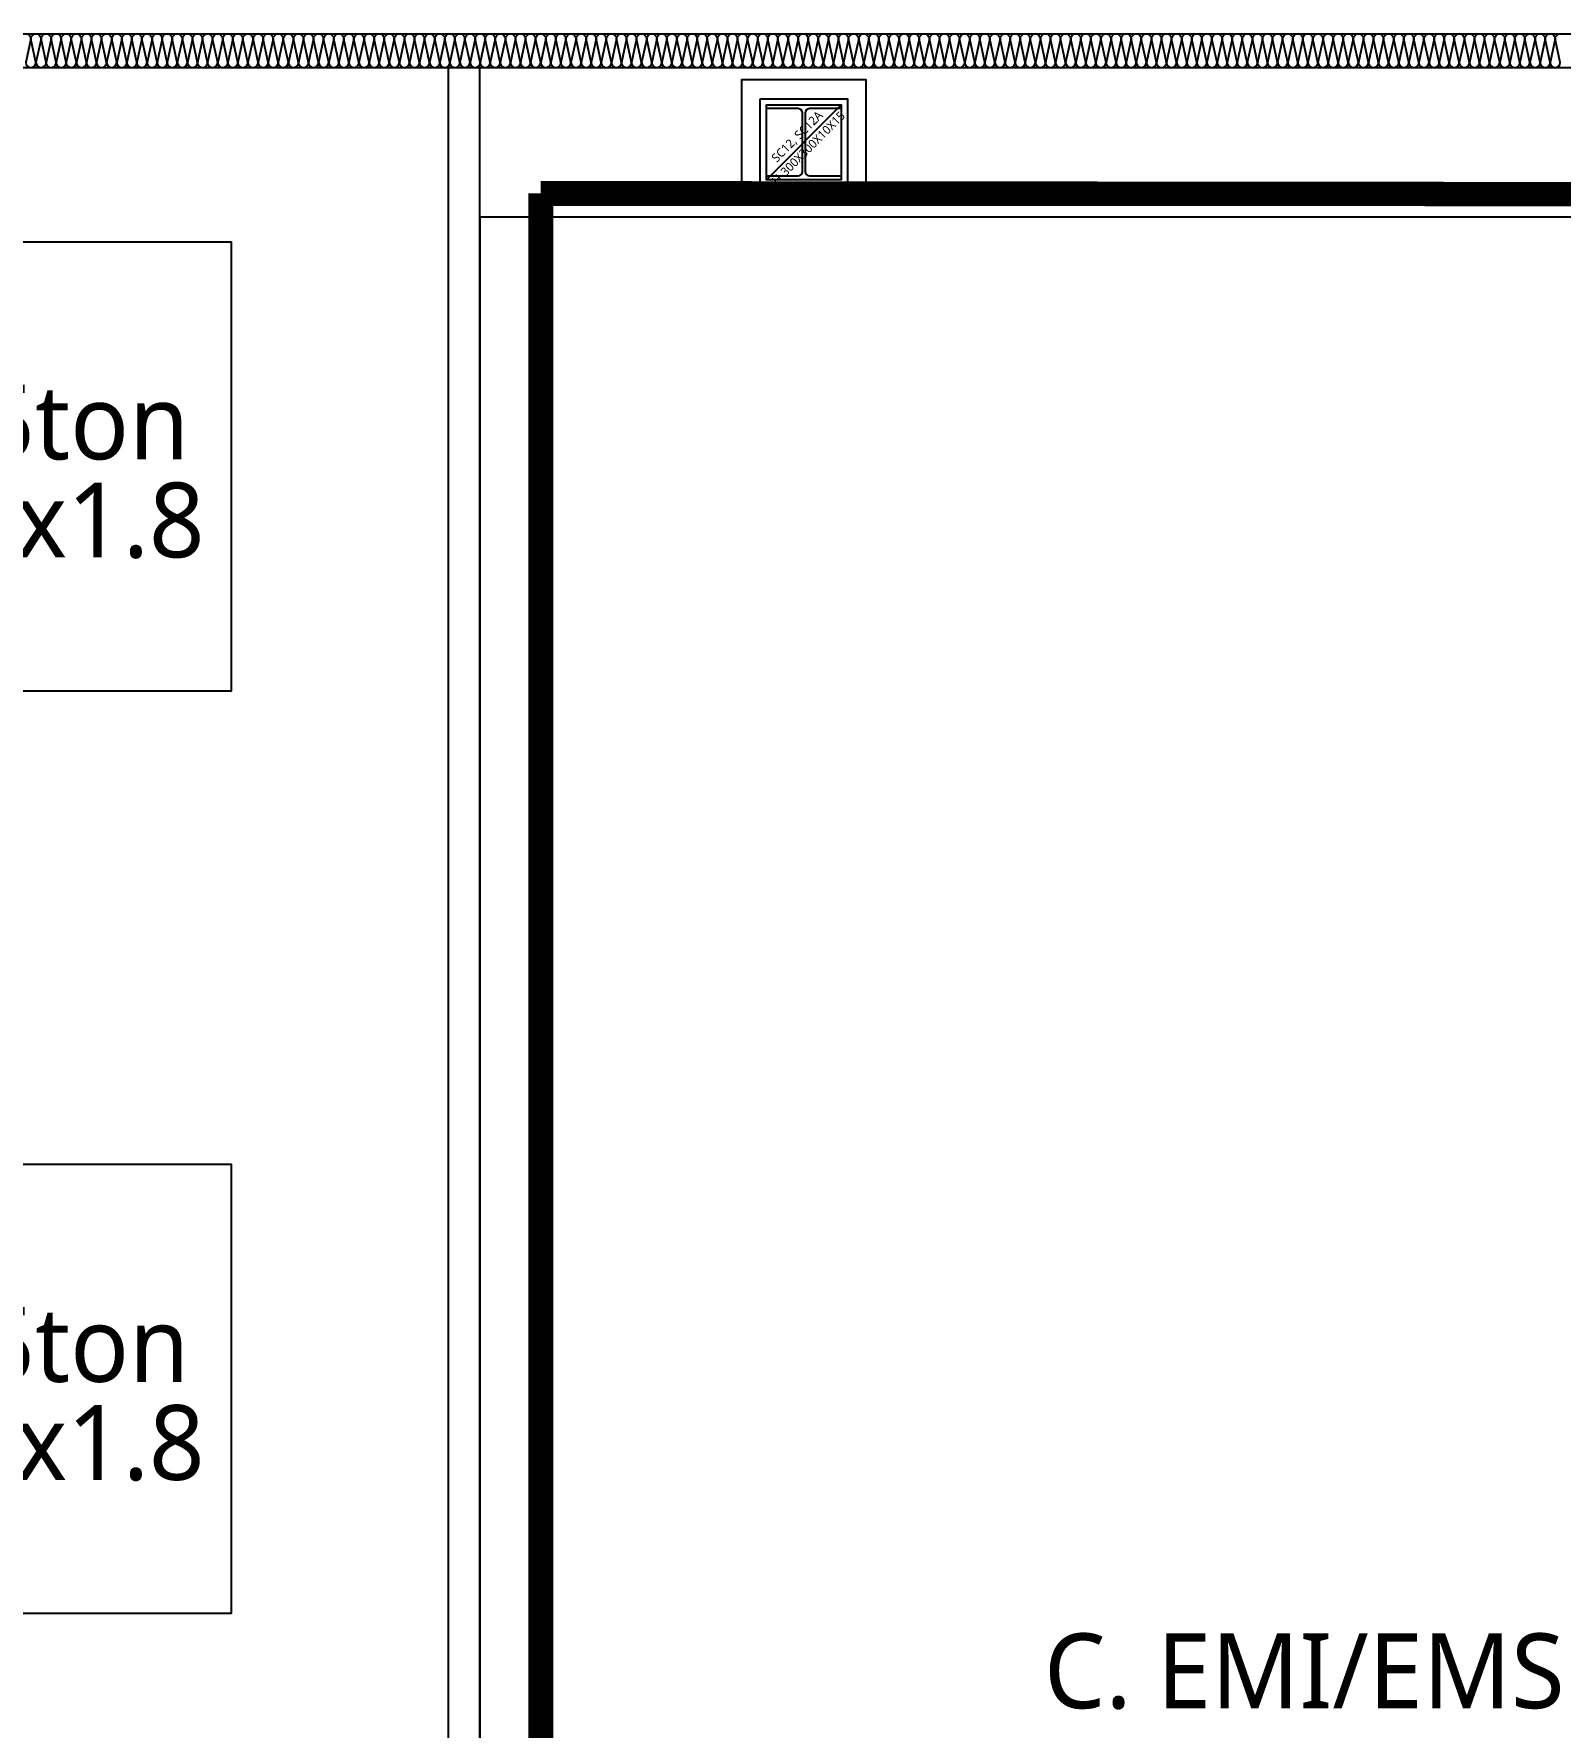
# Model space of a CAD drawing. Header units: millimetres. Extents: x 0 to 420500, y 0 to 297000.
# Drawn here: x 155680 to 161803, y 244396 to 251188 of the extents above; entities that cross this region are included whole.
import ezdxf
from ezdxf.enums import TextEntityAlignment as Align
from ezdxf.xclip import XClip

# ---------------------------------------------------------------- set-up
doc = ezdxf.new("R2010")
doc.units = ezdxf.units.MM
doc.header["$LTSCALE"] = 5000
doc.header["$XCLIPFRAME"] = 0
doc.linetypes.add('HID2-GAUN', pattern=[3.75, 2.5, -1.25])
doc.layers.add('arch', color=8, linetype='Continuous')
doc.layers.add('TRAY', color=3, linetype='Continuous')
doc.layers.add('TXT-1', color=137, linetype='Continuous', plot=False)
doc.styles.add('스타일1', font='malgun.ttf')

# ---------------------------------------------------------------- blocks, each defined once
blk = doc.blocks.new('*U54')
at = {"color": 0}
for points in [[(-15048.14814814849, 0, -0.4142135623730951), (-15063.14814814849, 15), (-15048.14814814849, 85.00000000036016, 1), (-15078.14814814849, 85.00000000036016), (-15063.14814814849, 15, -0.4142135623730951), (-15078.14814814849, 0, 0.4142135623730951)], [(-15018.14814814849, 0, -0.4142135623730951), (-15033.14814814849, 15), (-15018.14814814849, 85.00000000036016, 1), (-15048.14814814849, 85.00000000036016), (-15033.14814814849, 15, -0.4142135623730951), (-15048.14814814849, 0, 0.4142135623730951)], [(-14988.14814814849, 0, -0.4142135623730951), (-15003.14814814849, 15), (-14988.14814814849, 85.00000000036016, 1), (-15018.14814814849, 85.00000000036016), (-15003.14814814849, 15, -0.4142135623730951), (-15018.14814814849, 0, 0.4142135623730951)], [(-14958.14814814849, 0, -0.4142135623730951), (-14973.14814814849, 15), (-14958.14814814849, 85.00000000036016, 1), (-14988.14814814849, 85.00000000036016), (-14973.14814814849, 15, -0.4142135623730951), (-14988.14814814849, 0, 0.4142135623730951)], [(-14928.14814814849, 0, -0.4142135623730951), (-14943.14814814849, 15), (-14928.14814814849, 85.00000000036016, 1), (-14958.14814814849, 85.00000000036016), (-14943.14814814849, 15, -0.4142135623730951), (-14958.14814814849, 0, 0.4142135623730951)], [(-14898.14814814849, 0, -0.4142135623730951), (-14913.14814814849, 15), (-14898.14814814849, 85.00000000036016, 1), (-14928.14814814849, 85.00000000036016), (-14913.14814814849, 15, -0.4142135623730951), (-14928.14814814849, 0, 0.4142135623730951)], [(-14868.14814814849, 0, -0.4142135623730951), (-14883.14814814849, 15), (-14868.14814814849, 85.00000000036016, 1), (-14898.14814814849, 85.00000000036016), (-14883.14814814849, 15, -0.4142135623730951), (-14898.14814814849, 0, 0.4142135623730951)], [(-14838.14814814849, 0, -0.4142135623730951), (-14853.14814814849, 15), (-14838.14814814849, 85.00000000036016, 1), (-14868.14814814849, 85.00000000036016), (-14853.14814814849, 15, -0.4142135623730951), (-14868.14814814849, 0, 0.4142135623730951)], [(-14808.14814814849, 0, -0.4142135623730951), (-14823.14814814849, 15), (-14808.14814814849, 85.00000000036016, 1), (-14838.14814814849, 85.00000000036016), (-14823.14814814849, 15, -0.4142135623730951), (-14838.14814814849, 0, 0.4142135623730951)], [(-14778.14814814849, 0, -0.4142135623730951), (-14793.14814814849, 15), (-14778.14814814849, 85.00000000036016, 1), (-14808.14814814849, 85.00000000036016), (-14793.14814814849, 15, -0.4142135623730951), (-14808.14814814849, 0, 0.4142135623730951)], [(-14748.14814814849, 0, -0.4142135623730951), (-14763.14814814849, 15), (-14748.14814814849, 85.00000000036016, 1), (-14778.14814814849, 85.00000000036016), (-14763.14814814849, 15, -0.4142135623730951), (-14778.14814814849, 0, 0.4142135623730951)], [(-14718.14814814849, 0, -0.4142135623730951), (-14733.14814814849, 15), (-14718.14814814849, 85.00000000036016, 1), (-14748.14814814849, 85.00000000036016), (-14733.14814814849, 15, -0.4142135623730951), (-14748.14814814849, 0, 0.4142135623730951)], [(-14688.14814814849, 0, -0.4142135623730951), (-14703.14814814849, 15), (-14688.14814814849, 85.00000000036016, 1), (-14718.14814814849, 85.00000000036016), (-14703.14814814849, 15, -0.4142135623730951), (-14718.14814814849, 0, 0.4142135623730951)], [(-14658.14814814849, 0, -0.4142135623730951), (-14673.14814814849, 15), (-14658.14814814849, 85.00000000036016, 1), (-14688.14814814849, 85.00000000036016), (-14673.14814814849, 15, -0.4142135623730951), (-14688.14814814849, 0, 0.4142135623730951)], [(-14628.14814814849, 0, -0.4142135623730951), (-14643.14814814849, 15), (-14628.14814814849, 85.00000000036016, 1), (-14658.14814814849, 85.00000000036016), (-14643.14814814849, 15, -0.4142135623730951), (-14658.14814814849, 0, 0.4142135623730951)], [(-14598.14814814849, 0, -0.4142135623730951), (-14613.14814814849, 15), (-14598.14814814849, 85.00000000036016, 1), (-14628.14814814849, 85.00000000036016), (-14613.14814814849, 15, -0.4142135623730951), (-14628.14814814849, 0, 0.4142135623730951)], [(-14568.14814814849, 0, -0.4142135623730951), (-14583.14814814849, 15), (-14568.14814814849, 85.00000000036016, 1), (-14598.14814814849, 85.00000000036016), (-14583.14814814849, 15, -0.4142135623730951), (-14598.14814814849, 0, 0.4142135623730951)], [(-14538.14814814849, 0, -0.4142135623730951), (-14553.14814814849, 15), (-14538.14814814849, 85.00000000036016, 1), (-14568.14814814849, 85.00000000036016), (-14553.14814814849, 15, -0.4142135623730951), (-14568.14814814849, 0, 0.4142135623730951)], [(-14508.14814814849, 0, -0.4142135623730951), (-14523.14814814849, 15), (-14508.14814814849, 85.00000000036016, 1), (-14538.14814814849, 85.00000000036016), (-14523.14814814849, 15, -0.4142135623730951), (-14538.14814814849, 0, 0.4142135623730951)], [(-14478.14814814849, 0, -0.4142135623730951), (-14493.14814814849, 15), (-14478.14814814849, 85.00000000036016, 1), (-14508.14814814849, 85.00000000036016), (-14493.14814814849, 15, -0.4142135623730951), (-14508.14814814849, 0, 0.4142135623730951)], [(-14448.14814814849, 0, -0.4142135623730951), (-14463.14814814849, 15), (-14448.14814814849, 85.00000000036016, 1), (-14478.14814814849, 85.00000000036016), (-14463.14814814849, 15, -0.4142135623730951), (-14478.14814814849, 0, 0.4142135623730951)], [(-14418.14814814849, 0, -0.4142135623730951), (-14433.14814814849, 15), (-14418.14814814849, 85.00000000036016, 1), (-14448.14814814849, 85.00000000036016), (-14433.14814814849, 15, -0.4142135623730951), (-14448.14814814849, 0, 0.4142135623730951)], [(-14388.14814814849, 0, -0.4142135623730951), (-14403.14814814849, 15), (-14388.14814814849, 85.00000000036016, 1), (-14418.14814814849, 85.00000000036016), (-14403.14814814849, 15, -0.4142135623730951), (-14418.14814814849, 0, 0.4142135623730951)], [(-14358.14814814849, 0, -0.4142135623730951), (-14373.14814814849, 15), (-14358.14814814849, 85.00000000036016, 1), (-14388.14814814849, 85.00000000036016), (-14373.14814814849, 15, -0.4142135623730951), (-14388.14814814849, 0, 0.4142135623730951)], [(-14328.14814814849, 0, -0.4142135623730951), (-14343.14814814849, 15), (-14328.14814814849, 85.00000000036016, 1), (-14358.14814814849, 85.00000000036016), (-14343.14814814849, 15, -0.4142135623730951), (-14358.14814814849, 0, 0.4142135623730951)], [(-14298.14814814849, 0, -0.4142135623730951), (-14313.14814814849, 15), (-14298.14814814849, 85.00000000036016, 1), (-14328.14814814849, 85.00000000036016), (-14313.14814814849, 15, -0.4142135623730951), (-14328.14814814849, 0, 0.4142135623730951)], [(-14268.14814814849, 0, -0.4142135623730951), (-14283.14814814849, 15), (-14268.14814814849, 85.00000000036016, 1), (-14298.14814814849, 85.00000000036016), (-14283.14814814849, 15, -0.4142135623730951), (-14298.14814814849, 0, 0.4142135623730951)], [(-14238.14814814849, 0, -0.4142135623730951), (-14253.14814814849, 15), (-14238.14814814849, 85.00000000036016, 1), (-14268.14814814849, 85.00000000036016), (-14253.14814814849, 15, -0.4142135623730951), (-14268.14814814849, 0, 0.4142135623730951)], [(-14208.14814814849, 0, -0.4142135623730951), (-14223.14814814849, 15), (-14208.14814814849, 85.00000000036016, 1), (-14238.14814814849, 85.00000000036016), (-14223.14814814849, 15, -0.4142135623730951), (-14238.14814814849, 0, 0.4142135623730951)], [(-14178.14814814849, 0, -0.4142135623730951), (-14193.14814814849, 15), (-14178.14814814849, 85.00000000036016, 1), (-14208.14814814849, 85.00000000036016), (-14193.14814814849, 15, -0.4142135623730951), (-14208.14814814849, 0, 0.4142135623730951)], [(-14148.14814814849, 0, -0.4142135623730951), (-14163.14814814849, 15), (-14148.14814814849, 85.00000000036016, 1), (-14178.14814814849, 85.00000000036016), (-14163.14814814849, 15, -0.4142135623730951), (-14178.14814814849, 0, 0.4142135623730951)], [(-14118.14814814849, 0, -0.4142135623730951), (-14133.14814814849, 15), (-14118.14814814849, 85.00000000036016, 1), (-14148.14814814849, 85.00000000036016), (-14133.14814814849, 15, -0.4142135623730951), (-14148.14814814849, 0, 0.4142135623730951)], [(-14088.14814814849, 0, -0.4142135623730951), (-14103.14814814849, 15), (-14088.14814814849, 85.00000000036016, 1), (-14118.14814814849, 85.00000000036016), (-14103.14814814849, 15, -0.4142135623730951), (-14118.14814814849, 0, 0.4142135623730951)], [(-14058.14814814849, 0, -0.4142135623730951), (-14073.14814814849, 15), (-14058.14814814849, 85.00000000036016, 1), (-14088.14814814849, 85.00000000036016), (-14073.14814814849, 15, -0.4142135623730951), (-14088.14814814849, 0, 0.4142135623730951)], [(-14028.14814814849, 0, -0.4142135623730951), (-14043.14814814849, 15), (-14028.14814814849, 85.00000000036016, 1), (-14058.14814814849, 85.00000000036016), (-14043.14814814849, 15, -0.4142135623730951), (-14058.14814814849, 0, 0.4142135623730951)], [(-13998.14814814849, 0, -0.4142135623730951), (-14013.14814814849, 15), (-13998.14814814849, 85.00000000036016, 1), (-14028.14814814849, 85.00000000036016), (-14013.14814814849, 15, -0.4142135623730951), (-14028.14814814849, 0, 0.4142135623730951)], [(-13968.14814814849, 0, -0.4142135623730951), (-13983.14814814849, 15), (-13968.14814814849, 85.00000000036016, 1), (-13998.14814814849, 85.00000000036016), (-13983.14814814849, 15, -0.4142135623730951), (-13998.14814814849, 0, 0.4142135623730951)], [(-13938.14814814849, 0, -0.4142135623730951), (-13953.14814814849, 15), (-13938.14814814849, 85.00000000036016, 1), (-13968.14814814849, 85.00000000036016), (-13953.14814814849, 15, -0.4142135623730951), (-13968.14814814849, 0, 0.4142135623730951)], [(-13908.14814814849, 0, -0.4142135623730951), (-13923.14814814849, 15), (-13908.14814814849, 85.00000000036016, 1), (-13938.14814814849, 85.00000000036016), (-13923.14814814849, 15, -0.4142135623730951), (-13938.14814814849, 0, 0.4142135623730951)], [(-13878.14814814849, 0, -0.4142135623730951), (-13893.14814814849, 15), (-13878.14814814849, 85.00000000036016, 1), (-13908.14814814849, 85.00000000036016), (-13893.14814814849, 15, -0.4142135623730951), (-13908.14814814849, 0, 0.4142135623730951)], [(-13848.14814814849, 0, -0.4142135623730951), (-13863.14814814849, 15), (-13848.14814814849, 85.00000000036016, 1), (-13878.14814814849, 85.00000000036016), (-13863.14814814849, 15, -0.4142135623730951), (-13878.14814814849, 0, 0.4142135623730951)], [(-13818.14814814849, 0, -0.4142135623730951), (-13833.14814814849, 15), (-13818.14814814849, 85.00000000036016, 1), (-13848.14814814849, 85.00000000036016), (-13833.14814814849, 15, -0.4142135623730951), (-13848.14814814849, 0, 0.4142135623730951)], [(-13788.14814814849, 0, -0.4142135623730951), (-13803.14814814849, 15), (-13788.14814814849, 85.00000000036016, 1), (-13818.14814814849, 85.00000000036016), (-13803.14814814849, 15, -0.4142135623730951), (-13818.14814814849, 0, 0.4142135623730951)], [(-13758.14814814849, 0, -0.4142135623730951), (-13773.14814814849, 15), (-13758.14814814849, 85.00000000036016, 1), (-13788.14814814849, 85.00000000036016), (-13773.14814814849, 15, -0.4142135623730951), (-13788.14814814849, 0, 0.4142135623730951)], [(-13728.14814814849, 0, -0.4142135623730951), (-13743.14814814849, 15), (-13728.14814814849, 85.00000000036016, 1), (-13758.14814814849, 85.00000000036016), (-13743.14814814849, 15, -0.4142135623730951), (-13758.14814814849, 0, 0.4142135623730951)], [(-13698.14814814849, 0, -0.4142135623730951), (-13713.14814814849, 15), (-13698.14814814849, 85.00000000036016, 1), (-13728.14814814849, 85.00000000036016), (-13713.14814814849, 15, -0.4142135623730951), (-13728.14814814849, 0, 0.4142135623730951)], [(-13668.14814814849, 0, -0.4142135623730951), (-13683.14814814849, 15), (-13668.14814814849, 85.00000000036016, 1), (-13698.14814814849, 85.00000000036016), (-13683.14814814849, 15, -0.4142135623730951), (-13698.14814814849, 0, 0.4142135623730951)], [(-13638.14814814849, 0, -0.4142135623730951), (-13653.14814814849, 15), (-13638.14814814849, 85.00000000036016, 1), (-13668.14814814849, 85.00000000036016), (-13653.14814814849, 15, -0.4142135623730951), (-13668.14814814849, 0, 0.4142135623730951)], [(-13608.14814814849, 0, -0.4142135623730951), (-13623.14814814849, 15), (-13608.14814814849, 85.00000000036016, 1), (-13638.14814814849, 85.00000000036016), (-13623.14814814849, 15, -0.4142135623730951), (-13638.14814814849, 0, 0.4142135623730951)], [(-13578.14814814849, 0, -0.4142135623730951), (-13593.14814814849, 15), (-13578.14814814849, 85.00000000036016, 1), (-13608.14814814849, 85.00000000036016), (-13593.14814814849, 15, -0.4142135623730951), (-13608.14814814849, 0, 0.4142135623730951)], [(-13548.14814814849, 0, -0.4142135623730951), (-13563.14814814849, 15), (-13548.14814814849, 85.00000000036016, 1), (-13578.14814814849, 85.00000000036016), (-13563.14814814849, 15, -0.4142135623730951), (-13578.14814814849, 0, 0.4142135623730951)], [(-13518.14814814849, 0, -0.4142135623730951), (-13533.14814814849, 15), (-13518.14814814849, 85.00000000036016, 1), (-13548.14814814849, 85.00000000036016), (-13533.14814814849, 15, -0.4142135623730951), (-13548.14814814849, 0, 0.4142135623730951)], [(-13488.14814814849, 0, -0.4142135623730951), (-13503.14814814849, 15), (-13488.14814814849, 85.00000000036016, 1), (-13518.14814814849, 85.00000000036016), (-13503.14814814849, 15, -0.4142135623730951), (-13518.14814814849, 0, 0.4142135623730951)], [(-13458.14814814849, 0, -0.4142135623730951), (-13473.14814814849, 15), (-13458.14814814849, 85.00000000036016, 1), (-13488.14814814849, 85.00000000036016), (-13473.14814814849, 15, -0.4142135623730951), (-13488.14814814849, 0, 0.4142135623730951)], [(-13428.14814814849, 0, -0.4142135623730951), (-13443.14814814849, 15), (-13428.14814814849, 85.00000000036016, 1), (-13458.14814814849, 85.00000000036016), (-13443.14814814849, 15, -0.4142135623730951), (-13458.14814814849, 0, 0.4142135623730951)], [(-13398.14814814849, 0, -0.4142135623730951), (-13413.14814814849, 15), (-13398.14814814849, 85.00000000036016, 1), (-13428.14814814849, 85.00000000036016), (-13413.14814814849, 15, -0.4142135623730951), (-13428.14814814849, 0, 0.4142135623730951)], [(-13368.14814814849, 0, -0.4142135623730951), (-13383.14814814849, 15), (-13368.14814814849, 85.00000000036016, 1), (-13398.14814814849, 85.00000000036016), (-13383.14814814849, 15, -0.4142135623730951), (-13398.14814814849, 0, 0.4142135623730951)], [(-13338.14814814849, 0, -0.4142135623730951), (-13353.14814814849, 15), (-13338.14814814849, 85.00000000036016, 1), (-13368.14814814849, 85.00000000036016), (-13353.14814814849, 15, -0.4142135623730951), (-13368.14814814849, 0, 0.4142135623730951)], [(-13308.14814814849, 0, -0.4142135623730951), (-13323.14814814849, 15), (-13308.14814814849, 85.00000000036016, 1), (-13338.14814814849, 85.00000000036016), (-13323.14814814849, 15, -0.4142135623730951), (-13338.14814814849, 0, 0.4142135623730951)], [(-13278.14814814849, 0, -0.4142135623730951), (-13293.14814814849, 15), (-13278.14814814849, 85.00000000036016, 1), (-13308.14814814849, 85.00000000036016), (-13293.14814814849, 15, -0.4142135623730951), (-13308.14814814849, 0, 0.4142135623730951)], [(-13248.14814814849, 0, -0.4142135623730951), (-13263.14814814849, 15), (-13248.14814814849, 85.00000000036016, 1), (-13278.14814814849, 85.00000000036016), (-13263.14814814849, 15, -0.4142135623730951), (-13278.14814814849, 0, 0.4142135623730951)], [(-13218.14814814849, 0, -0.4142135623730951), (-13233.14814814849, 15), (-13218.14814814849, 85.00000000036016, 1), (-13248.14814814849, 85.00000000036016), (-13233.14814814849, 15, -0.4142135623730951), (-13248.14814814849, 0, 0.4142135623730951)], [(-13188.14814814849, 0, -0.4142135623730951), (-13203.14814814849, 15), (-13188.14814814849, 85.00000000036016, 1), (-13218.14814814849, 85.00000000036016), (-13203.14814814849, 15, -0.4142135623730951), (-13218.14814814849, 0, 0.4142135623730951)], [(-13158.14814814849, 0, -0.4142135623730951), (-13173.14814814849, 15), (-13158.14814814849, 85.00000000036016, 1), (-13188.14814814849, 85.00000000036016), (-13173.14814814849, 15, -0.4142135623730951), (-13188.14814814849, 0, 0.4142135623730951)], [(-13128.14814814849, 0, -0.4142135623730951), (-13143.14814814849, 15), (-13128.14814814849, 85.00000000036016, 1), (-13158.14814814849, 85.00000000036016), (-13143.14814814849, 15, -0.4142135623730951), (-13158.14814814849, 0, 0.4142135623730951)], [(-13098.14814814849, 0, -0.4142135623730951), (-13113.14814814849, 15), (-13098.14814814849, 85.00000000036016, 1), (-13128.14814814849, 85.00000000036016), (-13113.14814814849, 15, -0.4142135623730951), (-13128.14814814849, 0, 0.4142135623730951)], [(-13068.14814814849, 0, -0.4142135623730951), (-13083.14814814849, 15), (-13068.14814814849, 85.00000000036016, 1), (-13098.14814814849, 85.00000000036016), (-13083.14814814849, 15, -0.4142135623730951), (-13098.14814814849, 0, 0.4142135623730951)], [(-13038.14814814849, 0, -0.4142135623730951), (-13053.14814814849, 15), (-13038.14814814849, 85.00000000036016, 1), (-13068.14814814849, 85.00000000036016), (-13053.14814814849, 15, -0.4142135623730951), (-13068.14814814849, 0, 0.4142135623730951)], [(-13008.14814814849, 0, -0.4142135623730951), (-13023.14814814849, 15), (-13008.14814814849, 85.00000000036016, 1), (-13038.14814814849, 85.00000000036016), (-13023.14814814849, 15, -0.4142135623730951), (-13038.14814814849, 0, 0.4142135623730951)], [(-12978.14814814849, 0, -0.4142135623730951), (-12993.14814814849, 15), (-12978.14814814849, 85.00000000036016, 1), (-13008.14814814849, 85.00000000036016), (-12993.14814814849, 15, -0.4142135623730951), (-13008.14814814849, 0, 0.4142135623730951)], [(-12948.14814814849, 0, -0.4142135623730951), (-12963.14814814849, 15), (-12948.14814814849, 85.00000000036016, 1), (-12978.14814814849, 85.00000000036016), (-12963.14814814849, 15, -0.4142135623730951), (-12978.14814814849, 0, 0.4142135623730951)], [(-12918.14814814849, 0, -0.4142135623730951), (-12933.14814814849, 15), (-12918.14814814849, 85.00000000036016, 1), (-12948.14814814849, 85.00000000036016), (-12933.14814814849, 15, -0.4142135623730951), (-12948.14814814849, 0, 0.4142135623730951)], [(-12888.14814814849, 0, -0.4142135623730951), (-12903.14814814849, 15), (-12888.14814814849, 85.00000000036016, 1), (-12918.14814814849, 85.00000000036016), (-12903.14814814849, 15, -0.4142135623730951), (-12918.14814814849, 0, 0.4142135623730951)], [(-12858.14814814849, 0, -0.4142135623730951), (-12873.14814814849, 15), (-12858.14814814849, 85.00000000036016, 1), (-12888.14814814849, 85.00000000036016), (-12873.14814814849, 15, -0.4142135623730951), (-12888.14814814849, 0, 0.4142135623730951)], [(-12828.14814814849, 0, -0.4142135623730951), (-12843.14814814849, 15), (-12828.14814814849, 85.00000000036016, 1), (-12858.14814814849, 85.00000000036016), (-12843.14814814849, 15, -0.4142135623730951), (-12858.14814814849, 0, 0.4142135623730951)], [(-12798.14814814849, 0, -0.4142135623730951), (-12813.14814814849, 15), (-12798.14814814849, 85.00000000036016, 1), (-12828.14814814849, 85.00000000036016), (-12813.14814814849, 15, -0.4142135623730951), (-12828.14814814849, 0, 0.4142135623730951)], [(-12768.14814814849, 0, -0.4142135623730951), (-12783.14814814849, 15), (-12768.14814814849, 85.00000000036016, 1), (-12798.14814814849, 85.00000000036016), (-12783.14814814849, 15, -0.4142135623730951), (-12798.14814814849, 0, 0.4142135623730951)], [(-12738.14814814849, 0, -0.4142135623730951), (-12753.14814814849, 15), (-12738.14814814849, 85.00000000036016, 1), (-12768.14814814849, 85.00000000036016), (-12753.14814814849, 15, -0.4142135623730951), (-12768.14814814849, 0, 0.4142135623730951)], [(-12708.14814814849, 0, -0.4142135623730951), (-12723.14814814849, 15), (-12708.14814814849, 85.00000000036016, 1), (-12738.14814814849, 85.00000000036016), (-12723.14814814849, 15, -0.4142135623730951), (-12738.14814814849, 0, 0.4142135623730951)], [(-12678.14814814849, 0, -0.4142135623730951), (-12693.14814814849, 15), (-12678.14814814849, 85.00000000036016, 1), (-12708.14814814849, 85.00000000036016), (-12693.14814814849, 15, -0.4142135623730951), (-12708.14814814849, 0, 0.4142135623730951)], [(-12648.14814814849, 0, -0.4142135623730951), (-12663.14814814849, 15), (-12648.14814814849, 85.00000000036016, 1), (-12678.14814814849, 85.00000000036016), (-12663.14814814849, 15, -0.4142135623730951), (-12678.14814814849, 0, 0.4142135623730951)], [(-12618.14814814849, 0, -0.4142135623730951), (-12633.14814814849, 15), (-12618.14814814849, 85.00000000036016, 1), (-12648.14814814849, 85.00000000036016), (-12633.14814814849, 15, -0.4142135623730951), (-12648.14814814849, 0, 0.4142135623730951)], [(-12588.14814814849, 0, -0.4142135623730951), (-12603.14814814849, 15), (-12588.14814814849, 85.00000000036016, 1), (-12618.14814814849, 85.00000000036016), (-12603.14814814849, 15, -0.4142135623730951), (-12618.14814814849, 0, 0.4142135623730951)], [(-12558.14814814849, 0, -0.4142135623730951), (-12573.14814814849, 15), (-12558.14814814849, 85.00000000036016, 1), (-12588.14814814849, 85.00000000036016), (-12573.14814814849, 15, -0.4142135623730951), (-12588.14814814849, 0, 0.4142135623730951)], [(-12528.14814814849, 0, -0.4142135623730951), (-12543.14814814849, 15), (-12528.14814814849, 85.00000000036016, 1), (-12558.14814814849, 85.00000000036016), (-12543.14814814849, 15, -0.4142135623730951), (-12558.14814814849, 0, 0.4142135623730951)], [(-12498.14814814849, 0, -0.4142135623730951), (-12513.14814814849, 15), (-12498.14814814849, 85.00000000036016, 1), (-12528.14814814849, 85.00000000036016), (-12513.14814814849, 15, -0.4142135623730951), (-12528.14814814849, 0, 0.4142135623730951)], [(-12468.14814814849, 0, -0.4142135623730951), (-12483.14814814849, 15), (-12468.14814814849, 85.00000000036016, 1), (-12498.14814814849, 85.00000000036016), (-12483.14814814849, 15, -0.4142135623730951), (-12498.14814814849, 0, 0.4142135623730951)], [(-12438.14814814849, 0, -0.4142135623730951), (-12453.14814814849, 15), (-12438.14814814849, 85.00000000036016, 1), (-12468.14814814849, 85.00000000036016), (-12453.14814814849, 15, -0.4142135623730951), (-12468.14814814849, 0, 0.4142135623730951)], [(-12408.14814814849, 0, -0.4142135623730951), (-12423.14814814849, 15), (-12408.14814814849, 85.00000000036016, 1), (-12438.14814814849, 85.00000000036016), (-12423.14814814849, 15, -0.4142135623730951), (-12438.14814814849, 0, 0.4142135623730951)], [(-12378.14814814849, 0, -0.4142135623730951), (-12393.14814814849, 15), (-12378.14814814849, 85.00000000036016, 1), (-12408.14814814849, 85.00000000036016), (-12393.14814814849, 15, -0.4142135623730951), (-12408.14814814849, 0, 0.4142135623730951)], [(-12348.14814814849, 0, -0.4142135623730951), (-12363.14814814849, 15), (-12348.14814814849, 85.00000000036016, 1), (-12378.14814814849, 85.00000000036016), (-12363.14814814849, 15, -0.4142135623730951), (-12378.14814814849, 0, 0.4142135623730951)], [(-12318.14814814849, 0, -0.4142135623730951), (-12333.14814814849, 15), (-12318.14814814849, 85.00000000036016, 1), (-12348.14814814849, 85.00000000036016), (-12333.14814814849, 15, -0.4142135623730951), (-12348.14814814849, 0, 0.4142135623730951)], [(-12288.14814814849, 0, -0.4142135623730951), (-12303.14814814849, 15), (-12288.14814814849, 85.00000000036016, 1), (-12318.14814814849, 85.00000000036016), (-12303.14814814849, 15, -0.4142135623730951), (-12318.14814814849, 0, 0.4142135623730951)], [(-12258.14814814849, 0, -0.4142135623730951), (-12273.14814814849, 15), (-12258.14814814849, 85.00000000036016, 1), (-12288.14814814849, 85.00000000036016), (-12273.14814814849, 15, -0.4142135623730951), (-12288.14814814849, 0, 0.4142135623730951)], [(-12228.14814814849, 0, -0.4142135623730951), (-12243.14814814849, 15), (-12228.14814814849, 85.00000000036016, 1), (-12258.14814814849, 85.00000000036016), (-12243.14814814849, 15, -0.4142135623730951), (-12258.14814814849, 0, 0.4142135623730951)], [(-12198.14814814849, 0, -0.4142135623730951), (-12213.14814814849, 15), (-12198.14814814849, 85.00000000036016, 1), (-12228.14814814849, 85.00000000036016), (-12213.14814814849, 15, -0.4142135623730951), (-12228.14814814849, 0, 0.4142135623730951)], [(-12168.14814814849, 0, -0.4142135623730951), (-12183.14814814849, 15), (-12168.14814814849, 85.00000000036016, 1), (-12198.14814814849, 85.00000000036016), (-12183.14814814849, 15, -0.4142135623730951), (-12198.14814814849, 0, 0.4142135623730951)], [(-12138.14814814849, 0, -0.4142135623730951), (-12153.14814814849, 15), (-12138.14814814849, 85.00000000036016, 1), (-12168.14814814849, 85.00000000036016), (-12153.14814814849, 15, -0.4142135623730951), (-12168.14814814849, 0, 0.4142135623730951)], [(-12108.14814814849, 0, -0.4142135623730951), (-12123.14814814849, 15), (-12108.14814814849, 85.00000000036016, 1), (-12138.14814814849, 85.00000000036016), (-12123.14814814849, 15, -0.4142135623730951), (-12138.14814814849, 0, 0.4142135623730951)], [(-12078.14814814849, 0, -0.4142135623730951), (-12093.14814814849, 15), (-12078.14814814849, 85.00000000036016, 1), (-12108.14814814849, 85.00000000036016), (-12093.14814814849, 15, -0.4142135623730951), (-12108.14814814849, 0, 0.4142135623730951)], [(-12048.14814814849, 0, -0.4142135623730951), (-12063.14814814849, 15), (-12048.14814814849, 85.00000000036016, 1), (-12078.14814814849, 85.00000000036016), (-12063.14814814849, 15, -0.4142135623730951), (-12078.14814814849, 0, 0.4142135623730951)], [(-12018.14814814849, 0, -0.4142135623730951), (-12033.14814814849, 15), (-12018.14814814849, 85.00000000036016, 1), (-12048.14814814849, 85.00000000036016), (-12033.14814814849, 15, -0.4142135623730951), (-12048.14814814849, 0, 0.4142135623730951)], [(-11988.14814814849, 0, -0.4142135623730951), (-12003.14814814849, 15), (-11988.14814814849, 85.00000000036016, 1), (-12018.14814814849, 85.00000000036016), (-12003.14814814849, 15, -0.4142135623730951), (-12018.14814814849, 0, 0.4142135623730951)], [(-11958.14814814849, 0, -0.4142135623730951), (-11973.14814814849, 15), (-11958.14814814849, 85.00000000036016, 1), (-11988.14814814849, 85.00000000036016), (-11973.14814814849, 15, -0.4142135623730951), (-11988.14814814849, 0, 0.4142135623730951)], [(-11928.14814814849, 0, -0.4142135623730951), (-11943.14814814849, 15), (-11928.14814814849, 85.00000000036016, 1), (-11958.14814814849, 85.00000000036016), (-11943.14814814849, 15, -0.4142135623730951), (-11958.14814814849, 0, 0.4142135623730951)], [(-11898.14814814849, 0, -0.4142135623730951), (-11913.14814814849, 15), (-11898.14814814849, 85.00000000036016, 1), (-11928.14814814849, 85.00000000036016), (-11913.14814814849, 15, -0.4142135623730951), (-11928.14814814849, 0, 0.4142135623730951)], [(-11868.14814814849, 0, -0.4142135623730951), (-11883.14814814849, 15), (-11868.14814814849, 85.00000000036016, 1), (-11898.14814814849, 85.00000000036016), (-11883.14814814849, 15, -0.4142135623730951), (-11898.14814814849, 0, 0.4142135623730951)], [(-11838.14814814849, 0, -0.4142135623730951), (-11853.14814814849, 15), (-11838.14814814849, 85.00000000036016, 1), (-11868.14814814849, 85.00000000036016), (-11853.14814814849, 15, -0.4142135623730951), (-11868.14814814849, 0, 0.4142135623730951)], [(-11808.14814814849, 0, -0.4142135623730951), (-11823.14814814849, 15), (-11808.14814814849, 85.00000000036016, 1), (-11838.14814814849, 85.00000000036016), (-11823.14814814849, 15, -0.4142135623730951), (-11838.14814814849, 0, 0.4142135623730951)], [(-11778.14814814849, 0, -0.4142135623730951), (-11793.14814814849, 15), (-11778.14814814849, 85.00000000036016, 1), (-11808.14814814849, 85.00000000036016), (-11793.14814814849, 15, -0.4142135623730951), (-11808.14814814849, 0, 0.4142135623730951)], [(-11748.14814814849, 0, -0.4142135623730951), (-11763.14814814849, 15), (-11748.14814814849, 85.00000000036016, 1), (-11778.14814814849, 85.00000000036016), (-11763.14814814849, 15, -0.4142135623730951), (-11778.14814814849, 0, 0.4142135623730951)], [(-11718.14814814849, 0, -0.4142135623730951), (-11733.14814814849, 15), (-11718.14814814849, 85.00000000036016, 1), (-11748.14814814849, 85.00000000036016), (-11733.14814814849, 15, -0.4142135623730951), (-11748.14814814849, 0, 0.4142135623730951)], [(-11688.14814814849, 0, -0.4142135623730951), (-11703.14814814849, 15), (-11688.14814814849, 85.00000000036016, 1), (-11718.14814814849, 85.00000000036016), (-11703.14814814849, 15, -0.4142135623730951), (-11718.14814814849, 0, 0.4142135623730951)], [(-11658.14814814849, 0, -0.4142135623730951), (-11673.14814814849, 15), (-11658.14814814849, 85.00000000036016, 1), (-11688.14814814849, 85.00000000036016), (-11673.14814814849, 15, -0.4142135623730951), (-11688.14814814849, 0, 0.4142135623730951)], [(-11628.14814814849, 0, -0.4142135623730951), (-11643.14814814849, 15), (-11628.14814814849, 85.00000000036016, 1), (-11658.14814814849, 85.00000000036016), (-11643.14814814849, 15, -0.4142135623730951), (-11658.14814814849, 0, 0.4142135623730951)], [(-11598.14814814849, 0, -0.4142135623730951), (-11613.14814814849, 15), (-11598.14814814849, 85.00000000036016, 1), (-11628.14814814849, 85.00000000036016), (-11613.14814814849, 15, -0.4142135623730951), (-11628.14814814849, 0, 0.4142135623730951)], [(-11568.14814814849, 0, -0.4142135623730951), (-11583.14814814849, 15), (-11568.14814814849, 85.00000000036016, 1), (-11598.14814814849, 85.00000000036016), (-11583.14814814849, 15, -0.4142135623730951), (-11598.14814814849, 0, 0.4142135623730951)], [(-11538.14814814849, 0, -0.4142135623730951), (-11553.14814814849, 15), (-11538.14814814849, 85.00000000036016, 1), (-11568.14814814849, 85.00000000036016), (-11553.14814814849, 15, -0.4142135623730951), (-11568.14814814849, 0, 0.4142135623730951)], [(-11508.14814814849, 0, -0.4142135623730951), (-11523.14814814849, 15), (-11508.14814814849, 85.00000000036016, 1), (-11538.14814814849, 85.00000000036016), (-11523.14814814849, 15, -0.4142135623730951), (-11538.14814814849, 0, 0.4142135623730951)], [(-11478.14814814849, 0, -0.4142135623730951), (-11493.14814814849, 15), (-11478.14814814849, 85.00000000036016, 1), (-11508.14814814849, 85.00000000036016), (-11493.14814814849, 15, -0.4142135623730951), (-11508.14814814849, 0, 0.4142135623730951)], [(-11448.14814814849, 0, -0.4142135623730951), (-11463.14814814849, 15), (-11448.14814814849, 85.00000000036016, 1), (-11478.14814814849, 85.00000000036016), (-11463.14814814849, 15, -0.4142135623730951), (-11478.14814814849, 0, 0.4142135623730951)], [(-11418.14814814849, 0, -0.4142135623730951), (-11433.14814814849, 15), (-11418.14814814849, 85.00000000036016, 1), (-11448.14814814849, 85.00000000036016), (-11433.14814814849, 15, -0.4142135623730951), (-11448.14814814849, 0, 0.4142135623730951)], [(-11388.14814814849, 0, -0.4142135623730951), (-11403.14814814849, 15), (-11388.14814814849, 85.00000000036016, 1), (-11418.14814814849, 85.00000000036016), (-11403.14814814849, 15, -0.4142135623730951), (-11418.14814814849, 0, 0.4142135623730951)], [(-11358.14814814849, 0, -0.4142135623730951), (-11373.14814814849, 15), (-11358.14814814849, 85.00000000036016, 1), (-11388.14814814849, 85.00000000036016), (-11373.14814814849, 15, -0.4142135623730951), (-11388.14814814849, 0, 0.4142135623730951)], [(-11328.14814814849, 0, -0.4142135623730951), (-11343.14814814849, 15), (-11328.14814814849, 85.00000000036016, 1), (-11358.14814814849, 85.00000000036016), (-11343.14814814849, 15, -0.4142135623730951), (-11358.14814814849, 0, 0.4142135623730951)], [(-11298.14814814849, 0, -0.4142135623730951), (-11313.14814814849, 15), (-11298.14814814849, 85.00000000036016, 1), (-11328.14814814849, 85.00000000036016), (-11313.14814814849, 15, -0.4142135623730951), (-11328.14814814849, 0, 0.4142135623730951)], [(-11268.14814814849, 0, -0.4142135623730951), (-11283.14814814849, 15), (-11268.14814814849, 85.00000000036016, 1), (-11298.14814814849, 85.00000000036016), (-11283.14814814849, 15, -0.4142135623730951), (-11298.14814814849, 0, 0.4142135623730951)], [(-11238.14814814849, 0, -0.4142135623730951), (-11253.14814814849, 15), (-11238.14814814849, 85.00000000036016, 1), (-11268.14814814849, 85.00000000036016), (-11253.14814814849, 15, -0.4142135623730951), (-11268.14814814849, 0, 0.4142135623730951)], [(-11208.14814814849, 0, -0.4142135623730951), (-11223.14814814849, 15), (-11208.14814814849, 85.00000000036016, 1), (-11238.14814814849, 85.00000000036016), (-11223.14814814849, 15, -0.4142135623730951), (-11238.14814814849, 0, 0.4142135623730951)], [(-11178.14814814849, 0, -0.4142135623730951), (-11193.14814814849, 15), (-11178.14814814849, 85.00000000036016, 1), (-11208.14814814849, 85.00000000036016), (-11193.14814814849, 15, -0.4142135623730951), (-11208.14814814849, 0, 0.4142135623730951)], [(-11148.14814814849, 0, -0.4142135623730951), (-11163.14814814849, 15), (-11148.14814814849, 85.00000000036016, 1), (-11178.14814814849, 85.00000000036016), (-11163.14814814849, 15, -0.4142135623730951), (-11178.14814814849, 0, 0.4142135623730951)], [(-11118.14814814849, 0, -0.4142135623730951), (-11133.14814814849, 15), (-11118.14814814849, 85.00000000036016, 1), (-11148.14814814849, 85.00000000036016), (-11133.14814814849, 15, -0.4142135623730951), (-11148.14814814849, 0, 0.4142135623730951)], [(-11088.14814814849, 0, -0.4142135623730951), (-11103.14814814849, 15), (-11088.14814814849, 85.00000000036016, 1), (-11118.14814814849, 85.00000000036016), (-11103.14814814849, 15, -0.4142135623730951), (-11118.14814814849, 0, 0.4142135623730951)], [(-11058.14814814849, 0, -0.4142135623730951), (-11073.14814814849, 15), (-11058.14814814849, 85.00000000036016, 1), (-11088.14814814849, 85.00000000036016), (-11073.14814814849, 15, -0.4142135623730951), (-11088.14814814849, 0, 0.4142135623730951)], [(-11028.14814814849, 0, -0.4142135623730951), (-11043.14814814849, 15), (-11028.14814814849, 85.00000000036016, 1), (-11058.14814814849, 85.00000000036016), (-11043.14814814849, 15, -0.4142135623730951), (-11058.14814814849, 0, 0.4142135623730951)], [(-10998.14814814849, 0, -0.4142135623730951), (-11013.14814814849, 15), (-10998.14814814849, 85.00000000036016, 1), (-11028.14814814849, 85.00000000036016), (-11013.14814814849, 15, -0.4142135623730951), (-11028.14814814849, 0, 0.4142135623730951)], [(-10968.14814814849, 0, -0.4142135623730951), (-10983.14814814849, 15), (-10968.14814814849, 85.00000000036016, 1), (-10998.14814814849, 85.00000000036016), (-10983.14814814849, 15, -0.4142135623730951), (-10998.14814814849, 0, 0.4142135623730951)], [(-10938.14814814849, 0, -0.4142135623730951), (-10953.14814814849, 15), (-10938.14814814849, 85.00000000036016, 1), (-10968.14814814849, 85.00000000036016), (-10953.14814814849, 15, -0.4142135623730951), (-10968.14814814849, 0, 0.4142135623730951)], [(-10908.14814814849, 0, -0.4142135623730951), (-10923.14814814849, 15), (-10908.14814814849, 85.00000000036016, 1), (-10938.14814814849, 85.00000000036016), (-10923.14814814849, 15, -0.4142135623730951), (-10938.14814814849, 0, 0.4142135623730951)], [(-10878.14814814849, 0, -0.4142135623730951), (-10893.14814814849, 15), (-10878.14814814849, 85.00000000036016, 1), (-10908.14814814849, 85.00000000036016), (-10893.14814814849, 15, -0.4142135623730951), (-10908.14814814849, 0, 0.4142135623730951)], [(-10848.14814814849, 0, -0.4142135623730951), (-10863.14814814849, 15), (-10848.14814814849, 85.00000000036016, 1), (-10878.14814814849, 85.00000000036016), (-10863.14814814849, 15, -0.4142135623730951), (-10878.14814814849, 0, 0.4142135623730951)], [(-10818.14814814849, 0, -0.4142135623730951), (-10833.14814814849, 15), (-10818.14814814849, 85.00000000036016, 1), (-10848.14814814849, 85.00000000036016), (-10833.14814814849, 15, -0.4142135623730951), (-10848.14814814849, 0, 0.4142135623730951)], [(-10788.14814814849, 0, -0.4142135623730951), (-10803.14814814849, 15), (-10788.14814814849, 85.00000000036016, 1), (-10818.14814814849, 85.00000000036016), (-10803.14814814849, 15, -0.4142135623730951), (-10818.14814814849, 0, 0.4142135623730951)], [(-10758.14814814849, 0, -0.4142135623730951), (-10773.14814814849, 15), (-10758.14814814849, 85.00000000036016, 1), (-10788.14814814849, 85.00000000036016), (-10773.14814814849, 15, -0.4142135623730951), (-10788.14814814849, 0, 0.4142135623730951)], [(-10728.14814814849, 0, -0.4142135623730951), (-10743.14814814849, 15), (-10728.14814814849, 85.00000000036016, 1), (-10758.14814814849, 85.00000000036016), (-10743.14814814849, 15, -0.4142135623730951), (-10758.14814814849, 0, 0.4142135623730951)], [(-10698.14814814849, 0, -0.4142135623730951), (-10713.14814814849, 15), (-10698.14814814849, 85.00000000036016, 1), (-10728.14814814849, 85.00000000036016), (-10713.14814814849, 15, -0.4142135623730951), (-10728.14814814849, 0, 0.4142135623730951)], [(-10668.14814814849, 0, -0.4142135623730951), (-10683.14814814849, 15), (-10668.14814814849, 85.00000000036016, 1), (-10698.14814814849, 85.00000000036016), (-10683.14814814849, 15, -0.4142135623730951), (-10698.14814814849, 0, 0.4142135623730951)], [(-10638.14814814849, 0, -0.4142135623730951), (-10653.14814814849, 15), (-10638.14814814849, 85.00000000036016, 1), (-10668.14814814849, 85.00000000036016), (-10653.14814814849, 15, -0.4142135623730951), (-10668.14814814849, 0, 0.4142135623730951)], [(-10608.14814814849, 0, -0.4142135623730951), (-10623.14814814849, 15), (-10608.14814814849, 85.00000000036016, 1), (-10638.14814814849, 85.00000000036016), (-10623.14814814849, 15, -0.4142135623730951), (-10638.14814814849, 0, 0.4142135623730951)], [(-10578.14814814849, 0, -0.4142135623730951), (-10593.14814814849, 15), (-10578.14814814849, 85.00000000036016, 1), (-10608.14814814849, 85.00000000036016), (-10593.14814814849, 15, -0.4142135623730951), (-10608.14814814849, 0, 0.4142135623730951)], [(-10548.14814814849, 0, -0.4142135623730951), (-10563.14814814849, 15), (-10548.14814814849, 85.00000000036016, 1), (-10578.14814814849, 85.00000000036016), (-10563.14814814849, 15, -0.4142135623730951), (-10578.14814814849, 0, 0.4142135623730951)], [(-10518.14814814849, 0, -0.4142135623730951), (-10533.14814814849, 15), (-10518.14814814849, 85.00000000036016, 1), (-10548.14814814849, 85.00000000036016), (-10533.14814814849, 15, -0.4142135623730951), (-10548.14814814849, 0, 0.4142135623730951)]]:
    blk.add_lwpolyline(points, format="xyb", dxfattribs=at)
blk = doc.blocks.new('S-SC12')
at = {"color": 0}
blk.add_line((-150, -150), (150, 150), dxfattribs=at)
for points in [[(-175, 175), (175, 175), (175, -175), (-175, -175)], [(-150, 150), (150, 150), (150, -150), (-150, -150)]]:
    blk.add_lwpolyline(points, close=True, dxfattribs=at)
blk.add_lwpolyline([(-150, -150), (-150, -135), (-23, -135, 0.414213562373094), (-5, -117), (-5, 117, 0.414213562373095), (-23, 135), (-150, 135), (-150, 150), (150, 150), (150, 135), (23, 135, 0.414213562373095), (5, 117), (5, -117, 0.414213562373095), (23, -135), (150, -135), (150, -150)], format="xyb", close=True, dxfattribs=at)
at = {"color": 0, "style": '스타일1'}
blk.add_text('SC12, SC12A', height=35, rotation=45, dxfattribs=at).set_placement((-108.5529597493878, -82.87295522130444))
blk.add_text('H-300X300X10X15', height=35, rotation=45, dxfattribs=at).set_placement((18.67330208669591, -22.50495416493504), align=Align.MIDDLE_CENTER)
blk = doc.blocks.new('지상1층 장비')
at = {"color": 0}
for points in [[(73554.34855993299, 83600.00000009919), (75154.34855993299, 83600.00000009919), (75154.34855993299, 85400.00000009919), (73554.34855993299, 85400.00000009919)], [(73554.34855993299, 79900.00000009919), (75154.34855993299, 79900.00000009919), (75154.34855993299, 81700.00000009919), (73554.34855993299, 81700.00000009919)]]:
    blk.add_lwpolyline(points, close=True, dxfattribs=at)
at = {"color": 0, "style": '스타일1'}
for s, p in [('1.5ton', (74399.12719513863, 84678.31627115619)), ('1.6x1.8', (74391.16886415803, 84285.12645352434)), ('1.5ton', (74399.12719513863, 80978.31627115619)), ('1.6x1.8', (74391.16886415803, 80585.12645352434))]:
    blk.add_text(s, height=300, dxfattribs=at).set_placement(p, align=Align.MIDDLE_CENTER)
blk = doc.blocks.new('XR-PLAN', base_point=(461.0274117319104, 408.442780486535))
at = {"layer": 'arch'}
for p, q in [((58869.99999999949, 86335.00000009898), (112935.0000000002, 86335.00000009927)), ((58854.99999999914, 86200.00000009898), (112800.0000000002, 86200.00000009927))]:
    blk.add_line(p, q, dxfattribs=at)
for points in [[(76074.99999999991, 72600.00000009942), (76074.99999999984, 86200.00000009907)], [(76199.99999999991, 72600.00000009942), (76199.99999999984, 86200.00000009907)], [(91199.99999999996, 71675.00000009935), (112200.0000000007, 71675.00000009948), (112200.0000000007, 85600.00000009948), (76199.99999999991, 85600.00000009924), (76199.99999999991, 72600.00000009924)]]:
    blk.add_lwpolyline(points, dxfattribs=at)
at = {"layer": 'arch', "ltscale": 3}
blk.add_lwpolyline([(77249.99999999994, 85650.00000009882), (77749.99999999994, 85650.00000009882), (77749.99999999994, 86150.00000009882), (77249.99999999994, 86150.00000009882)], close=True, dxfattribs=at)
at = {"layer": 'arch', "linetype": 'HID2-GAUN', "ltscale": 0.1, "const_width": 100}
for points in [[(76444.56944045995, 73364.55967525422), (82444.56944045995, 73364.55967525422), (82444.56944045986, 85704.72927696042), (76444.56944045986, 85695.00000009919)], [(76444.56944045995, 73364.55967525422), (76444.56944045986, 85695.00000009919)]]:
    blk.add_lwpolyline(points, dxfattribs=at)
at = {"layer": 'arch', "xscale": 1.35, "yscale": 1.35, "zscale": 1.35, "rotation": 180}
blk.add_blockref('*U54', (60179.49999999971, 86335.00000009815), dxfattribs=at)
at = {"layer": 'arch'}
for name, p in [('S-SC12', (77499.99999999994, 85900.00000009895)), ('지상1층 장비', (50, 100.0000000000873))]:
    blk.add_blockref(name, p, dxfattribs=at)
at = {"layer": 'TXT-1', "style": '스타일1'}
blk.add_text('C. EMI/EMS', height=300, dxfattribs=at).set_placement((79507.95121985581, 79769.26076367812), align=Align.MIDDLE_CENTER)
blk = doc.blocks.new('XR-배치도', base_point=(461.0274117319104, 408.442780486535))
ref = blk.add_blockref('XR-PLAN', (281310.5895725959, 275110.5486729989), dxfattribs=dict(rotation=47.15620461600879))
XClip(ref).set_block_clipping_path([(10268.655057844939, 25854.059198868752), (121697.9567652801, 114201.93188043457)])

msp = doc.modelspace()

# ---------------------------------------------------------------- block references
at = {"layer": 'TRAY'}
ref = msp.add_blockref('XR-배치도', (-310662.7984480962, 184385.0947776789), dxfattribs=dict(at, rotation=312.8437953840571))
XClip(ref).set_block_clipping_path([(355016.7243769546, 126994.54352895007), (152650.6807000034, 314675.08158907644), (386231.3503509208, 566532.8207304992), (588597.394027872, 378852.28267037286)])

doc.saveas('drawing.dxf')
